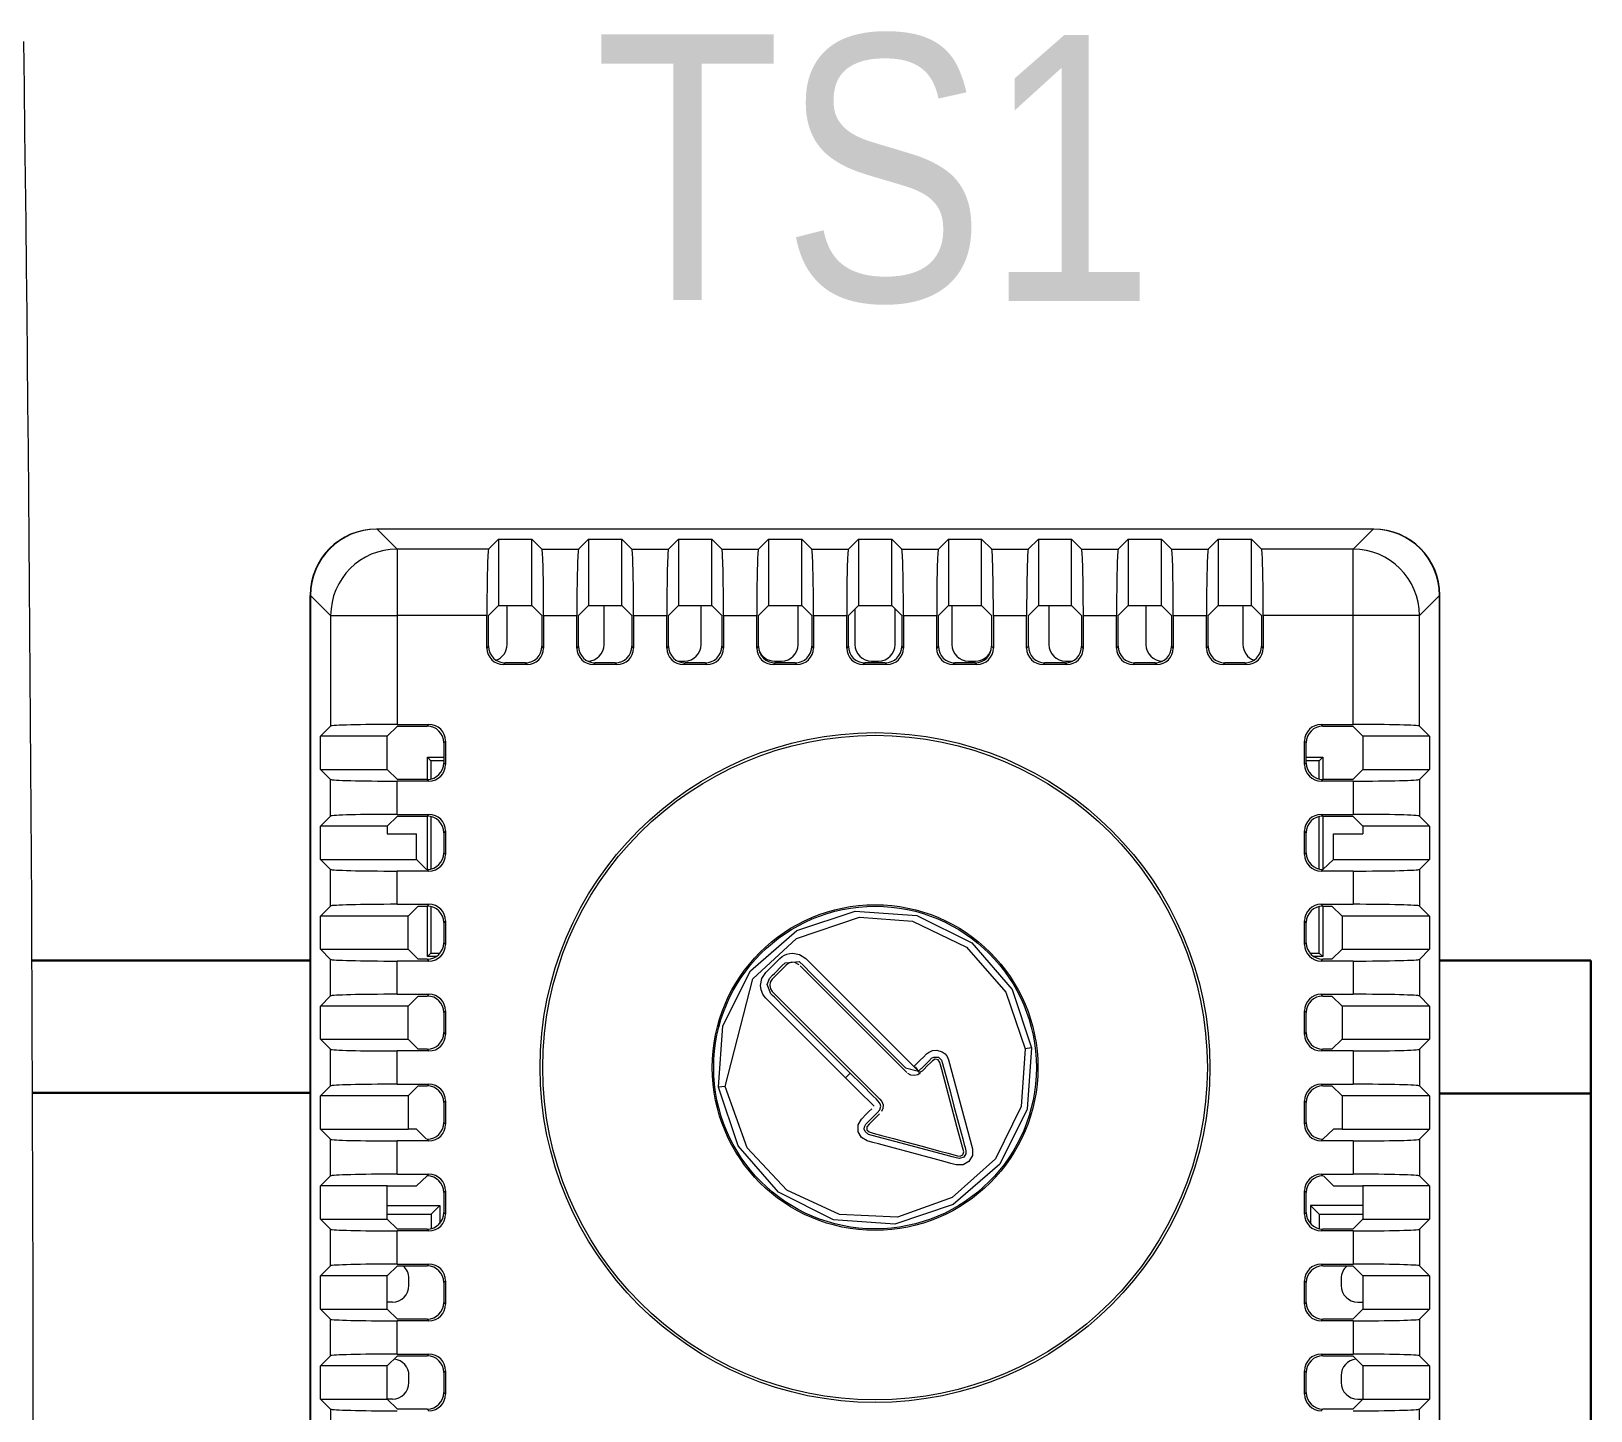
# Model space of a CAD drawing. Header units: millimetres. Extents: x -6000 to 26000, y -6000 to 26000.
# Drawn here: x 148.12 to 154.64, y -4307.7 to -4301.93 of the extents above; entities that cross this region are included whole.
import ezdxf

# ---------------------------------------------------------------- set-up
doc = ezdxf.new("R2010")
doc.units = ezdxf.units.MM
doc.header["$MEASUREMENT"] = 0
for name, color, linetype, lineweight in [('Чертеж и Рисунок_Ном._пера__1', 7, 'Continuous', 15), ('Чертеж и Рисунок_Ном._пера__21', 7, 'Continuous', 30), ('Чертеж и Рисунок_Ном._пера__7', 7, 'Continuous', 15)]:
    doc.layers.add(name, color=color, linetype=linetype, lineweight=lineweight)
doc.styles.add('СГЕНЕРИР_СТИЛЬ_1', font='')
doc.styles.get('СГЕНЕРИР_СТИЛЬ_1').set_extended_font_data('Arial Narrow')

msp = doc.modelspace()

# ---------------------------------------------------------------- linework, layer by layer
at = {"layer": 'Чертеж и Рисунок_Ном._пера__21', "color": 7, "linetype": 'Continuous', "lineweight": 30}
for p, q in [((148.1187, -4305.8187), (149.285, -4305.8187)), ((154.0107, -4305.8191), (154.644, -4305.8191)), ((154.644, -4305.8191), (154.644, -4310.6876)), ((148.121, -4306.3732), (149.285, -4306.3732)), ((154.0107, -4306.3755), (154.644, -4306.3755)), ((154.644, -4306.3755), (154.644, -4310.1312))]:
    msp.add_line(p, q, dxfattribs=at)
at = {"layer": 'Чертеж и Рисунок_Ном._пера__7', "color": 7, "linetype": 'Continuous', "lineweight": 15}
for p, q in [((149.5631, -4304.0126), (149.561, -4304.0126)), ((149.5631, -4304.0126), (149.647, -4304.0965)), ((153.7326, -4304.0126), (149.5631, -4304.0126)), ((150.0721, -4304.0545), (150.03, -4304.0965)), ((150.0721, -4304.0545), (150.0721, -4304.333)), ((150.0721, -4304.0545), (150.2112, -4304.0545)), ((150.2112, -4304.333), (150.2112, -4304.0545)), ((150.2533, -4304.0965), (150.2112, -4304.0545)), ((150.4486, -4304.0545), (150.4066, -4304.0965)), ((150.4486, -4304.0545), (150.4486, -4304.333)), ((150.4486, -4304.0545), (150.5877, -4304.0545)), ((150.5877, -4304.333), (150.5877, -4304.0545)), ((150.6298, -4304.0965), (150.5877, -4304.0545)), ((150.8252, -4304.0545), (150.7831, -4304.0965)), ((150.8252, -4304.0545), (150.8252, -4304.333)), ((150.8252, -4304.0545), (150.9643, -4304.0545)), ((150.9643, -4304.333), (150.9643, -4304.0545)), ((151.0064, -4304.0965), (150.9643, -4304.0545)), ((151.2017, -4304.0545), (151.1597, -4304.0965)), ((151.2017, -4304.0545), (151.2017, -4304.333)), ((151.2017, -4304.0545), (151.3408, -4304.0545)), ((151.3408, -4304.333), (151.3408, -4304.0545)), ((151.3829, -4304.0965), (151.3408, -4304.0545)), ((151.5783, -4304.0545), (151.5362, -4304.0965)), ((151.5783, -4304.0545), (151.5783, -4304.333)), ((151.5783, -4304.0545), (151.7174, -4304.0545)), ((151.7174, -4304.333), (151.7174, -4304.0545)), ((151.7595, -4304.0965), (151.7174, -4304.0545)), ((151.9548, -4304.0545), (151.9128, -4304.0965)), ((151.9548, -4304.0545), (151.9548, -4304.333)), ((151.9548, -4304.0545), (152.0939, -4304.0545)), ((152.0939, -4304.333), (152.0939, -4304.0545)), ((152.136, -4304.0965), (152.0939, -4304.0545)), ((152.3314, -4304.0545), (152.2893, -4304.0965)), ((152.3314, -4304.0545), (152.3314, -4304.333)), ((152.3314, -4304.0545), (152.4705, -4304.0545)), ((152.4705, -4304.333), (152.4705, -4304.0545)), ((152.5125, -4304.0965), (152.4705, -4304.0545)), ((152.7079, -4304.0545), (152.6659, -4304.0965)), ((152.7079, -4304.0545), (152.7079, -4304.333)), ((152.7079, -4304.0545), (152.847, -4304.0545)), ((152.847, -4304.333), (152.847, -4304.0545)), ((152.8891, -4304.0965), (152.847, -4304.0545)), ((153.0845, -4304.0545), (153.0424, -4304.0965)), ((153.0845, -4304.0545), (153.0845, -4304.333)), ((153.0845, -4304.0545), (153.2236, -4304.0545)), ((153.2236, -4304.333), (153.2236, -4304.0545)), ((153.2656, -4304.0965), (153.2236, -4304.0545)), ((153.6487, -4304.0965), (153.7326, -4304.0126)), ((153.7347, -4304.0126), (153.7326, -4304.0126)), ((149.647, -4304.0965), (149.647, -4304.3746)), ((150.03, -4304.0965), (149.647, -4304.0965)), ((150.2533, -4304.0965), (150.4066, -4304.0965)), ((150.6298, -4304.0965), (150.7831, -4304.0965)), ((151.0064, -4304.0965), (151.1597, -4304.0965)), ((151.3829, -4304.0965), (151.5362, -4304.0965)), ((151.7595, -4304.0965), (151.9128, -4304.0965)), ((152.136, -4304.0965), (152.2893, -4304.0965)), ((152.5125, -4304.0965), (152.6659, -4304.0965)), ((152.8891, -4304.0965), (153.0424, -4304.0965)), ((153.6487, -4304.0965), (153.2656, -4304.0965)), ((153.6487, -4304.3746), (153.6487, -4304.0965)), ((149.2831, -4312.2199), (149.2831, -4304.2904)), ((149.285, -4304.2907), (149.3689, -4304.3746)), ((149.285, -4304.2907), (149.285, -4312.2159)), ((154.0107, -4304.2907), (153.9268, -4304.3746)), ((154.0107, -4312.2159), (154.0107, -4304.2907)), ((154.0125, -4312.2199), (154.0125, -4304.2904)), ((149.3689, -4304.3746), (149.3689, -4304.8376)), ((149.3689, -4304.3746), (149.647, -4304.3746)), ((150.0229, -4304.3746), (149.647, -4304.3746)), ((149.647, -4304.3746), (149.647, -4304.8305)), ((150.0229, -4304.5107), (150.0229, -4304.3746)), ((150.0721, -4304.333), (150.0302, -4304.3749)), ((150.0302, -4304.5034), (150.0302, -4304.3749)), ((150.0721, -4304.333), (150.2112, -4304.333)), ((150.1076, -4304.4959), (150.1076, -4304.333)), ((150.2531, -4304.3749), (150.2112, -4304.333)), ((150.2531, -4304.3749), (150.2531, -4304.5034)), ((150.2604, -4304.3746), (150.2604, -4304.5107)), ((150.2604, -4304.3746), (150.3995, -4304.3746)), ((150.3995, -4304.5107), (150.3995, -4304.3746)), ((150.4486, -4304.333), (150.4068, -4304.3749)), ((150.4068, -4304.5034), (150.4068, -4304.3749)), ((150.4486, -4304.333), (150.5877, -4304.333)), ((150.5137, -4304.4959), (150.5137, -4304.333)), ((150.6296, -4304.3749), (150.5877, -4304.333)), ((150.6296, -4304.3749), (150.6296, -4304.5034)), ((150.6369, -4304.3746), (150.6369, -4304.5107)), ((150.6369, -4304.3746), (150.776, -4304.3746)), ((150.776, -4304.5107), (150.776, -4304.3746)), ((150.8252, -4304.333), (150.7833, -4304.3749)), ((150.7833, -4304.5034), (150.7833, -4304.3749)), ((150.8252, -4304.333), (150.9643, -4304.333)), ((150.9197, -4304.4959), (150.9197, -4304.333)), ((151.0062, -4304.3749), (150.9643, -4304.333)), ((151.0062, -4304.3749), (151.0062, -4304.5034)), ((151.0135, -4304.3746), (151.0135, -4304.5107)), ((151.0135, -4304.3746), (151.1526, -4304.3746)), ((151.1526, -4304.5107), (151.1526, -4304.3746)), ((151.2017, -4304.333), (151.1599, -4304.3749)), ((151.1599, -4304.5034), (151.1599, -4304.3749)), ((151.2017, -4304.333), (151.3408, -4304.333)), ((151.3258, -4304.4959), (151.3258, -4304.333)), ((151.3827, -4304.3749), (151.3408, -4304.333)), ((151.3827, -4304.3749), (151.3827, -4304.5034)), ((151.39, -4304.3746), (151.39, -4304.5107)), ((151.39, -4304.3746), (151.5291, -4304.3746)), ((151.5291, -4304.5107), (151.5291, -4304.3746)), ((151.5783, -4304.333), (151.5364, -4304.3749)), ((151.5364, -4304.5034), (151.5364, -4304.3749)), ((151.5636, -4304.3476), (151.5636, -4304.4959)), ((151.5783, -4304.333), (151.7174, -4304.333)), ((151.7593, -4304.3749), (151.7174, -4304.333)), ((151.7319, -4304.4959), (151.7319, -4304.3474)), ((151.7593, -4304.3749), (151.7593, -4304.5034)), ((151.7665, -4304.3746), (151.7665, -4304.5107)), ((151.7665, -4304.3746), (151.9057, -4304.3746)), ((151.9057, -4304.5107), (151.9057, -4304.3746)), ((151.9548, -4304.333), (151.9129, -4304.3749)), ((151.9129, -4304.5034), (151.9129, -4304.3749)), ((151.9548, -4304.333), (152.0939, -4304.333)), ((151.9697, -4304.333), (151.9697, -4304.4959)), ((152.1358, -4304.3749), (152.0939, -4304.333)), ((152.1358, -4304.3749), (152.1358, -4304.5034)), ((152.1431, -4304.3746), (152.1431, -4304.5107)), ((152.1431, -4304.3746), (152.2822, -4304.3746)), ((152.2822, -4304.5107), (152.2822, -4304.3746)), ((152.3314, -4304.333), (152.2895, -4304.3749)), ((152.2895, -4304.5034), (152.2895, -4304.3749)), ((152.3314, -4304.333), (152.4705, -4304.333)), ((152.3757, -4304.333), (152.3757, -4304.4959)), ((152.5124, -4304.3749), (152.4705, -4304.333)), ((152.5124, -4304.3749), (152.5124, -4304.5034)), ((152.5196, -4304.3746), (152.5196, -4304.5107)), ((152.5196, -4304.3746), (152.6588, -4304.3746)), ((152.6588, -4304.5107), (152.6588, -4304.3746)), ((152.7079, -4304.333), (152.666, -4304.3749)), ((152.666, -4304.5034), (152.666, -4304.3749)), ((152.7079, -4304.333), (152.847, -4304.333)), ((152.7818, -4304.333), (152.7818, -4304.4959)), ((152.8889, -4304.3749), (152.847, -4304.333)), ((152.8889, -4304.3749), (152.8889, -4304.5034)), ((152.8962, -4304.3746), (152.8962, -4304.5107)), ((152.8962, -4304.3746), (153.0353, -4304.3746)), ((153.0353, -4304.5107), (153.0353, -4304.3746)), ((153.0845, -4304.333), (153.0426, -4304.3749)), ((153.0426, -4304.5034), (153.0426, -4304.3749)), ((153.0845, -4304.333), (153.2236, -4304.333)), ((153.1879, -4304.333), (153.1879, -4304.4959)), ((153.2655, -4304.3749), (153.2236, -4304.333)), ((153.2655, -4304.3749), (153.2655, -4304.5034)), ((153.6487, -4304.3746), (153.2727, -4304.3746)), ((153.2727, -4304.3746), (153.2727, -4304.5107)), ((153.9268, -4304.3746), (153.6487, -4304.3746)), ((153.6487, -4304.8305), (153.6487, -4304.3746)), ((153.9268, -4304.8376), (153.9268, -4304.3746)), ((150.0302, -4304.5034), (150.0229, -4304.5107)), ((150.2604, -4304.5107), (150.2531, -4304.5034)), ((150.4068, -4304.5034), (150.3995, -4304.5107)), ((150.6369, -4304.5107), (150.6296, -4304.5034)), ((150.7833, -4304.5034), (150.776, -4304.5107)), ((151.0135, -4304.5107), (151.0062, -4304.5034)), ((151.1599, -4304.5034), (151.1526, -4304.5107)), ((151.39, -4304.5107), (151.3827, -4304.5034)), ((151.5364, -4304.5034), (151.5291, -4304.5107)), ((151.7665, -4304.5107), (151.7593, -4304.5034)), ((151.9129, -4304.5034), (151.9057, -4304.5107)), ((152.1431, -4304.5107), (152.1358, -4304.5034)), ((152.2895, -4304.5034), (152.2822, -4304.5107)), ((152.5196, -4304.5107), (152.5124, -4304.5034)), ((152.666, -4304.5034), (152.6588, -4304.5107)), ((152.8962, -4304.5107), (152.8889, -4304.5034)), ((153.0426, -4304.5034), (153.0353, -4304.5107)), ((153.2727, -4304.5107), (153.2655, -4304.5034)), ((150.0997, -4304.5729), (150.0925, -4304.5802)), ((150.1908, -4304.5802), (150.0925, -4304.5802)), ((150.1836, -4304.5729), (150.0997, -4304.5729)), ((150.1908, -4304.5802), (150.1836, -4304.5729)), ((150.4763, -4304.5729), (150.469, -4304.5802)), ((150.5674, -4304.5802), (150.469, -4304.5802)), ((150.5601, -4304.5729), (150.4763, -4304.5729)), ((150.5674, -4304.5802), (150.5601, -4304.5729)), ((150.8212, -4304.5653), (150.8503, -4304.5653)), ((150.8528, -4304.5729), (150.8456, -4304.5802)), ((150.9439, -4304.5802), (150.8456, -4304.5802)), ((150.9367, -4304.5729), (150.8528, -4304.5729)), ((150.9439, -4304.5802), (150.9367, -4304.5729)), ((151.2294, -4304.5729), (151.2221, -4304.5802)), ((151.3205, -4304.5802), (151.2221, -4304.5802)), ((151.227, -4304.5653), (151.2563, -4304.5653)), ((151.3132, -4304.5729), (151.2294, -4304.5729)), ((151.3205, -4304.5802), (151.3132, -4304.5729)), ((151.6059, -4304.5729), (151.5987, -4304.5802)), ((151.697, -4304.5802), (151.5987, -4304.5802)), ((151.6897, -4304.5729), (151.6059, -4304.5729)), ((151.6331, -4304.5653), (151.6624, -4304.5653)), ((151.697, -4304.5802), (151.6897, -4304.5729)), ((151.9825, -4304.5729), (151.9752, -4304.5802)), ((152.0736, -4304.5802), (151.9752, -4304.5802)), ((152.0663, -4304.5729), (151.9825, -4304.5729)), ((152.0391, -4304.5653), (152.0685, -4304.5653)), ((152.0736, -4304.5802), (152.0663, -4304.5729)), ((152.359, -4304.5729), (152.3517, -4304.5802)), ((152.4501, -4304.5802), (152.3517, -4304.5802)), ((152.4428, -4304.5729), (152.359, -4304.5729)), ((152.4501, -4304.5802), (152.4428, -4304.5729)), ((152.4452, -4304.5653), (152.4744, -4304.5653)), ((152.7356, -4304.5729), (152.7283, -4304.5802)), ((152.8267, -4304.5802), (152.7283, -4304.5802)), ((152.8194, -4304.5729), (152.7356, -4304.5729)), ((152.8267, -4304.5802), (152.8194, -4304.5729)), ((153.1121, -4304.5729), (153.1048, -4304.5802)), ((153.2032, -4304.5802), (153.1048, -4304.5802)), ((153.1959, -4304.5729), (153.1121, -4304.5729)), ((153.2032, -4304.5802), (153.1959, -4304.5729)), ((149.3689, -4304.8376), (149.3268, -4304.8796)), ((149.6482, -4304.8377), (149.6059, -4304.8796)), ((149.647, -4304.8305), (149.7804, -4304.8305)), ((149.6482, -4304.8377), (149.7731, -4304.8377)), ((149.7804, -4304.8305), (149.7731, -4304.8377)), ((153.5153, -4304.8305), (153.6487, -4304.8305)), ((153.5226, -4304.8377), (153.5153, -4304.8305)), ((153.5226, -4304.8377), (153.6475, -4304.8377)), ((153.6898, -4304.8796), (153.6475, -4304.8377)), ((153.9688, -4304.8796), (153.9268, -4304.8376)), ((149.6059, -4304.8796), (149.3268, -4304.8796)), ((149.3268, -4305.0187), (149.3268, -4304.8796)), ((149.6059, -4305.0187), (149.6059, -4304.8796)), ((149.8499, -4304.9), (149.8426, -4304.9073)), ((149.8426, -4304.9073), (149.8426, -4304.9911)), ((149.8499, -4304.9), (149.8499, -4304.9984)), ((153.4458, -4304.9984), (153.4458, -4304.9)), ((153.4531, -4304.9073), (153.4458, -4304.9)), ((153.4531, -4304.9911), (153.4531, -4304.9073)), ((153.9688, -4304.8796), (153.6898, -4304.8796)), ((153.6898, -4304.8796), (153.6898, -4305.0187)), ((153.9688, -4304.8796), (153.9688, -4305.0187)), ((149.7736, -4304.9682), (149.8426, -4304.9682)), ((149.7736, -4305.0606), (149.7736, -4304.9682)), ((149.7882, -4304.9828), (149.7736, -4304.9682)), ((149.8426, -4304.9828), (149.7882, -4304.9828)), ((149.7882, -4304.9828), (149.7882, -4305.0589)), ((153.4531, -4304.9682), (153.522, -4304.9682)), ((153.5075, -4304.9828), (153.4531, -4304.9828)), ((153.5075, -4304.9828), (153.522, -4304.9682)), ((153.5075, -4305.0589), (153.5075, -4304.9828)), ((153.522, -4304.9682), (153.522, -4305.0606)), ((149.3268, -4305.0187), (149.3689, -4305.0608)), ((149.3268, -4305.0187), (149.6059, -4305.0187)), ((149.6059, -4305.0187), (149.6482, -4305.0606)), ((149.8426, -4304.9911), (149.8499, -4304.9984)), ((153.4458, -4304.9984), (153.4531, -4304.9911)), ((153.6475, -4305.0606), (153.6898, -4305.0187)), ((153.6898, -4305.0187), (153.9688, -4305.0187)), ((153.9268, -4305.0608), (153.9688, -4305.0187)), ((149.3689, -4305.2141), (149.3689, -4305.0608)), ((149.647, -4305.207), (149.647, -4305.0679)), ((149.7804, -4305.0679), (149.647, -4305.0679)), ((149.7731, -4305.0606), (149.6482, -4305.0606)), ((149.7731, -4305.0606), (149.7804, -4305.0679)), ((153.5153, -4305.0679), (153.5226, -4305.0606)), ((153.6487, -4305.0679), (153.5153, -4305.0679)), ((153.6475, -4305.0606), (153.5226, -4305.0606)), ((153.6487, -4305.0679), (153.6487, -4305.207)), ((153.9268, -4305.0608), (153.9268, -4305.2141)), ((149.3689, -4305.2141), (149.3268, -4305.2562)), ((149.6482, -4305.2143), (149.6059, -4305.2562)), ((149.647, -4305.207), (149.7804, -4305.207)), ((149.6482, -4305.2143), (149.7731, -4305.2143)), ((149.7804, -4305.207), (149.7731, -4305.2143)), ((149.7736, -4305.4372), (149.7736, -4305.2143)), ((149.7882, -4305.2159), (149.7882, -4305.4355)), ((153.5075, -4305.4355), (153.5075, -4305.2159)), ((153.5153, -4305.207), (153.6487, -4305.207)), ((153.5226, -4305.2143), (153.5153, -4305.207)), ((153.522, -4305.2143), (153.522, -4305.4372)), ((153.5226, -4305.2143), (153.6475, -4305.2143)), ((153.6898, -4305.2562), (153.6475, -4305.2143)), ((153.9688, -4305.2562), (153.9268, -4305.2141)), ((149.6059, -4305.2562), (149.3268, -4305.2562)), ((149.3268, -4305.3953), (149.3268, -4305.2562)), ((149.6059, -4305.2562), (149.6059, -4305.2884)), ((149.6059, -4305.2884), (149.7284, -4305.2884)), ((149.7284, -4305.3953), (149.7284, -4305.2884)), ((149.8499, -4305.2765), (149.8426, -4305.2838)), ((149.8426, -4305.2838), (149.8426, -4305.3676)), ((149.8499, -4305.2765), (149.8499, -4305.3749)), ((153.4458, -4305.3749), (153.4458, -4305.2765)), ((153.4531, -4305.2838), (153.4458, -4305.2765)), ((153.4531, -4305.3676), (153.4531, -4305.2838)), ((153.5673, -4305.2884), (153.6898, -4305.2884)), ((153.5673, -4305.3953), (153.5673, -4305.2884)), ((153.9688, -4305.2562), (153.6898, -4305.2562)), ((153.6898, -4305.2562), (153.6898, -4305.2884)), ((153.9688, -4305.2562), (153.9688, -4305.3953)), ((149.8426, -4305.3676), (149.8499, -4305.3749)), ((153.4458, -4305.3749), (153.4531, -4305.3676)), ((149.3268, -4305.3953), (149.3689, -4305.4373)), ((149.3268, -4305.3953), (149.7284, -4305.3953)), ((149.3689, -4305.5906), (149.3689, -4305.4373)), ((149.7284, -4305.3953), (149.7707, -4305.4372)), ((149.7707, -4305.4372), (149.7707, -4305.4372)), ((149.7731, -4305.4372), (149.7804, -4305.4444)), ((153.5153, -4305.4444), (153.5226, -4305.4372)), ((153.5226, -4305.4372), (153.5673, -4305.3953)), ((153.5226, -4305.4372), (153.5226, -4305.4372)), ((153.5673, -4305.3953), (153.9688, -4305.3953)), ((153.9268, -4305.4373), (153.9688, -4305.3953)), ((153.9268, -4305.4373), (153.9268, -4305.5906)), ((149.647, -4305.5836), (149.647, -4305.4444)), ((149.7804, -4305.4444), (149.647, -4305.4444)), ((153.6487, -4305.4444), (153.5153, -4305.4444)), ((153.6487, -4305.4444), (153.6487, -4305.5836)), ((149.3689, -4305.5906), (149.3268, -4305.6327)), ((149.6932, -4305.6327), (149.3268, -4305.6327)), ((149.3268, -4305.7718), (149.3268, -4305.6327)), ((149.647, -4305.5836), (149.7804, -4305.5836)), ((149.7355, -4305.5908), (149.6932, -4305.6327)), ((149.6932, -4305.7718), (149.6932, -4305.6327)), ((149.7355, -4305.5908), (149.7731, -4305.5908)), ((149.7804, -4305.5836), (149.7731, -4305.5908)), ((149.7736, -4305.8023), (149.7736, -4305.5908)), ((149.7882, -4305.5925), (149.7882, -4305.7877)), ((153.5075, -4305.7877), (153.5075, -4305.5925)), ((153.5153, -4305.5836), (153.6487, -4305.5836)), ((153.5226, -4305.5908), (153.5153, -4305.5836)), ((153.522, -4305.5908), (153.522, -4305.8023)), ((153.5226, -4305.5908), (153.5601, -4305.5908)), ((153.6025, -4305.6327), (153.5601, -4305.5908)), ((153.9688, -4305.6327), (153.6025, -4305.6327)), ((153.6025, -4305.6327), (153.6025, -4305.7718)), ((153.9688, -4305.6327), (153.9268, -4305.5906)), ((153.9688, -4305.6327), (153.9688, -4305.7718)), ((149.8499, -4305.6531), (149.8426, -4305.6604)), ((149.8426, -4305.6604), (149.8426, -4305.7442)), ((149.8499, -4305.6531), (149.8499, -4305.7514)), ((153.4458, -4305.7514), (153.4458, -4305.6531)), ((153.4531, -4305.6604), (153.4458, -4305.6531)), ((153.4531, -4305.7442), (153.4531, -4305.6604)), ((149.8426, -4305.7442), (149.8499, -4305.7514)), ((153.4458, -4305.7514), (153.4531, -4305.7442)), ((149.3268, -4305.7718), (149.3689, -4305.8139)), ((149.3268, -4305.7718), (149.6932, -4305.7718)), ((149.3689, -4305.9672), (149.3689, -4305.8139)), ((149.647, -4305.9601), (149.647, -4305.821)), ((149.7804, -4305.821), (149.647, -4305.821)), ((149.6932, -4305.7718), (149.7355, -4305.8137)), ((149.7731, -4305.8137), (149.7355, -4305.8137)), ((149.7731, -4305.8137), (149.7804, -4305.821)), ((149.7882, -4305.7877), (149.7736, -4305.8023)), ((149.8113, -4305.8023), (149.7736, -4305.8023)), ((149.7882, -4305.7877), (149.8273, -4305.7877)), ((151.191, -4305.8691), (151.2498, -4305.8099)), ((151.3574, -4305.8098), (151.8097, -4306.2625)), ((153.4684, -4305.7877), (153.5075, -4305.7877)), ((153.522, -4305.8023), (153.4844, -4305.8023)), ((153.5075, -4305.7877), (153.522, -4305.8023)), ((153.5153, -4305.821), (153.5226, -4305.8137)), ((153.6487, -4305.821), (153.5153, -4305.821)), ((153.5601, -4305.8137), (153.5226, -4305.8137)), ((153.5601, -4305.8137), (153.6025, -4305.7718)), ((153.6025, -4305.7718), (153.9688, -4305.7718)), ((153.6487, -4305.821), (153.6487, -4305.9601)), ((153.9268, -4305.8139), (153.9688, -4305.7718)), ((153.9268, -4305.8139), (153.9268, -4305.9672)), ((149.647, -4305.9601), (149.7804, -4305.9601)), ((149.7804, -4305.9601), (149.7731, -4305.9674)), ((153.5153, -4305.9601), (153.6487, -4305.9601)), ((153.5226, -4305.9674), (153.5153, -4305.9601)), ((149.3689, -4305.9672), (149.3268, -4306.0093)), ((149.6932, -4306.0093), (149.3268, -4306.0093)), ((149.3268, -4306.1484), (149.3268, -4306.0093)), ((149.7355, -4305.9674), (149.6932, -4306.0093)), ((149.6932, -4306.1484), (149.6932, -4306.0093)), ((149.7355, -4305.9674), (149.7731, -4305.9674)), ((151.5246, -4306.3099), (151.191, -4305.9763)), ((153.5226, -4305.9674), (153.5601, -4305.9674)), ((153.6025, -4306.0093), (153.5601, -4305.9674)), ((153.9688, -4306.0093), (153.6025, -4306.0093)), ((153.6025, -4306.0093), (153.6025, -4306.1484)), ((153.9688, -4306.0093), (153.9268, -4305.9672)), ((153.9688, -4306.0093), (153.9688, -4306.1484)), ((149.8499, -4306.0296), (149.8426, -4306.0369)), ((149.8426, -4306.0369), (149.8426, -4306.1207)), ((149.8499, -4306.0296), (149.8499, -4306.128)), ((153.4458, -4306.128), (153.4458, -4306.0296)), ((153.4531, -4306.0369), (153.4458, -4306.0296)), ((153.4531, -4306.1207), (153.4531, -4306.0369)), ((149.3268, -4306.1484), (149.3689, -4306.1904)), ((149.3268, -4306.1484), (149.6932, -4306.1484)), ((149.6932, -4306.1484), (149.7355, -4306.1902)), ((149.8426, -4306.1207), (149.8499, -4306.128)), ((153.4458, -4306.128), (153.4531, -4306.1207)), ((153.5601, -4306.1902), (153.6025, -4306.1484)), ((153.6025, -4306.1484), (153.9688, -4306.1484)), ((153.9268, -4306.1904), (153.9688, -4306.1484)), ((149.3689, -4306.3437), (149.3689, -4306.1904)), ((149.647, -4306.3366), (149.647, -4306.1975)), ((149.7804, -4306.1975), (149.647, -4306.1975)), ((149.7731, -4306.1902), (149.7355, -4306.1902)), ((149.7731, -4306.1902), (149.7804, -4306.1975)), ((153.5153, -4306.1975), (153.5226, -4306.1902)), ((153.6487, -4306.1975), (153.5153, -4306.1975)), ((153.5601, -4306.1902), (153.5226, -4306.1902)), ((153.6487, -4306.1975), (153.6487, -4306.3366)), ((153.9268, -4306.1904), (153.9268, -4306.3437)), ((151.9552, -4306.2345), (152.055, -4306.6068)), ((149.3689, -4306.3437), (149.3268, -4306.3858)), ((149.647, -4306.3366), (149.7804, -4306.3366)), ((149.7355, -4306.3439), (149.6932, -4306.3858)), ((149.7355, -4306.3439), (149.7731, -4306.3439)), ((149.7804, -4306.3366), (149.7731, -4306.3439)), ((153.5153, -4306.3366), (153.6487, -4306.3366)), ((153.5226, -4306.3439), (153.5153, -4306.3366)), ((153.5226, -4306.3439), (153.5601, -4306.3439)), ((153.6025, -4306.3858), (153.5601, -4306.3439)), ((153.9688, -4306.3858), (153.9268, -4306.3437)), ((149.6932, -4306.3858), (149.3268, -4306.3858)), ((149.3268, -4306.5249), (149.3268, -4306.3858)), ((149.6932, -4306.3858), (149.6932, -4306.5249)), ((149.8499, -4306.4062), (149.8426, -4306.4134)), ((149.8426, -4306.4134), (149.8426, -4306.4973)), ((149.8499, -4306.4062), (149.8499, -4306.5045)), ((153.4458, -4306.5045), (153.4458, -4306.4062)), ((153.4531, -4306.4134), (153.4458, -4306.4062)), ((153.4531, -4306.4973), (153.4531, -4306.4134)), ((153.9688, -4306.3858), (153.6025, -4306.3858)), ((153.6025, -4306.3858), (153.6025, -4306.5249)), ((153.9688, -4306.3858), (153.9688, -4306.5249)), ((149.3268, -4306.5249), (149.3689, -4306.567)), ((149.3268, -4306.5249), (149.6932, -4306.5249)), ((149.7284, -4306.5249), (149.6932, -4306.5249)), ((149.7284, -4306.5249), (149.7707, -4306.5668)), ((149.8426, -4306.4973), (149.8499, -4306.5045)), ((153.4458, -4306.5045), (153.4531, -4306.4973)), ((153.5226, -4306.5668), (153.5673, -4306.5249)), ((153.6025, -4306.5249), (153.5673, -4306.5249)), ((153.6025, -4306.5249), (153.9688, -4306.5249)), ((153.9268, -4306.567), (153.9688, -4306.5249)), ((149.3689, -4306.7203), (149.3689, -4306.567)), ((149.647, -4306.7132), (149.647, -4306.5741)), ((149.7804, -4306.5741), (149.647, -4306.5741)), ((149.7707, -4306.5668), (149.7707, -4306.5668)), ((149.7731, -4306.5668), (149.7804, -4306.5741)), ((153.5153, -4306.5741), (153.5226, -4306.5668)), ((153.6487, -4306.5741), (153.5153, -4306.5741)), ((153.5226, -4306.5668), (153.5226, -4306.5668)), ((153.6487, -4306.5741), (153.6487, -4306.7132)), ((153.9268, -4306.567), (153.9268, -4306.7203)), ((149.3689, -4306.7203), (149.3268, -4306.7624)), ((149.647, -4306.7132), (149.7804, -4306.7132)), ((149.7731, -4306.7205), (149.7284, -4306.7624)), ((149.7707, -4306.7205), (149.7731, -4306.7205)), ((149.7804, -4306.7132), (149.7731, -4306.7205)), ((153.5153, -4306.7132), (153.6487, -4306.7132)), ((153.5226, -4306.7205), (153.5153, -4306.7132)), ((153.5673, -4306.7624), (153.525, -4306.7205)), ((153.525, -4306.7205), (153.525, -4306.7205)), ((153.9688, -4306.7624), (153.9268, -4306.7203)), ((149.6059, -4306.7624), (149.3268, -4306.7624)), ((149.3268, -4306.9015), (149.3268, -4306.7624)), ((149.6059, -4306.7624), (149.7284, -4306.7624)), ((149.6059, -4306.9015), (149.6059, -4306.7624)), ((149.8499, -4306.7827), (149.8426, -4306.79)), ((149.8426, -4306.79), (149.8426, -4306.8738)), ((149.8499, -4306.7827), (149.8499, -4306.8811)), ((153.4458, -4306.8811), (153.4458, -4306.7827)), ((153.4531, -4306.79), (153.4458, -4306.7827)), ((153.4531, -4306.8738), (153.4531, -4306.79)), ((153.5673, -4306.7624), (153.6898, -4306.7624)), ((153.9688, -4306.7624), (153.6898, -4306.7624)), ((153.6898, -4306.7624), (153.6898, -4306.9015)), ((153.9688, -4306.7624), (153.9688, -4306.9015)), ((149.6059, -4306.8437), (149.8254, -4306.8437)), ((149.8254, -4306.8437), (149.789, -4306.8802)), ((149.8254, -4306.8437), (149.8254, -4306.9196)), ((149.8426, -4306.8738), (149.8499, -4306.8811)), ((153.4458, -4306.8811), (153.4531, -4306.8738)), ((153.4703, -4306.8437), (153.4703, -4306.9197)), ((153.4703, -4306.8437), (153.5068, -4306.8802)), ((153.6898, -4306.8437), (153.4703, -4306.8437)), ((149.3268, -4306.9015), (149.6059, -4306.9015)), ((149.3268, -4306.9015), (149.3689, -4306.9435)), ((149.6059, -4306.8802), (149.789, -4306.8802)), ((149.6059, -4306.9015), (149.6482, -4306.9433)), ((149.789, -4306.8802), (149.789, -4306.9415)), ((153.5068, -4306.8802), (153.5068, -4306.9415)), ((153.5068, -4306.8802), (153.6898, -4306.8802)), ((153.6475, -4306.9433), (153.6898, -4306.9015)), ((153.6898, -4306.9015), (153.9688, -4306.9015)), ((153.9268, -4306.9435), (153.9688, -4306.9015)), ((149.3689, -4307.0968), (149.3689, -4306.9435)), ((149.647, -4307.0897), (149.647, -4306.9506)), ((149.7804, -4306.9506), (149.647, -4306.9506)), ((149.7731, -4306.9433), (149.6482, -4306.9433)), ((149.7731, -4306.9433), (149.7804, -4306.9506)), ((153.5153, -4306.9506), (153.5226, -4306.9433)), ((153.6487, -4306.9506), (153.5153, -4306.9506)), ((153.6475, -4306.9433), (153.5226, -4306.9433)), ((153.6487, -4306.9506), (153.6487, -4307.0897)), ((153.9268, -4306.9435), (153.9268, -4307.0968)), ((149.3689, -4307.0968), (149.3268, -4307.1389)), ((149.6482, -4307.097), (149.6059, -4307.1389)), ((149.647, -4307.0897), (149.7804, -4307.0897)), ((149.6482, -4307.097), (149.7731, -4307.097)), ((149.7804, -4307.0897), (149.7731, -4307.097)), ((153.5153, -4307.0897), (153.6487, -4307.0897)), ((153.5226, -4307.097), (153.5153, -4307.0897)), ((153.5226, -4307.097), (153.6475, -4307.097)), ((153.6898, -4307.1389), (153.6475, -4307.097)), ((153.9688, -4307.1389), (153.9268, -4307.0968)), ((149.6059, -4307.1389), (149.3268, -4307.1389)), ((149.3268, -4307.278), (149.3268, -4307.1389)), ((149.6059, -4307.278), (149.6059, -4307.1389)), ((149.6968, -4307.1795), (149.6968, -4307.1501)), ((149.8499, -4307.1593), (149.8426, -4307.1665)), ((149.8426, -4307.1665), (149.8426, -4307.2504)), ((149.8499, -4307.1593), (149.8499, -4307.2576)), ((153.4458, -4307.2576), (153.4458, -4307.1593)), ((153.4531, -4307.1665), (153.4458, -4307.1593)), ((153.4531, -4307.2504), (153.4531, -4307.1665)), ((153.5989, -4307.1501), (153.5989, -4307.1795)), ((153.9688, -4307.1389), (153.6898, -4307.1389)), ((153.6898, -4307.1389), (153.6898, -4307.278)), ((153.9688, -4307.1389), (153.9688, -4307.278)), ((149.6273, -4307.2489), (149.6059, -4307.2489)), ((149.8426, -4307.2504), (149.8499, -4307.2576)), ((153.4458, -4307.2576), (153.4531, -4307.2504)), ((153.6683, -4307.2489), (153.6898, -4307.2489)), ((149.3268, -4307.278), (149.3689, -4307.3201)), ((149.3268, -4307.278), (149.6059, -4307.278)), ((149.3689, -4307.4734), (149.3689, -4307.3201)), ((149.6059, -4307.278), (149.6482, -4307.3199)), ((149.647, -4307.4663), (149.647, -4307.3272)), ((149.7804, -4307.3272), (149.647, -4307.3272)), ((149.7731, -4307.3199), (149.6482, -4307.3199)), ((149.7731, -4307.3199), (149.7804, -4307.3272)), ((153.5153, -4307.3272), (153.5226, -4307.3199)), ((153.6487, -4307.3272), (153.5153, -4307.3272)), ((153.6475, -4307.3199), (153.5226, -4307.3199)), ((153.6475, -4307.3199), (153.6898, -4307.278)), ((153.6487, -4307.3272), (153.6487, -4307.4663)), ((153.6898, -4307.278), (153.9688, -4307.278)), ((153.9268, -4307.3201), (153.9688, -4307.278)), ((153.9268, -4307.3201), (153.9268, -4307.4734)), ((149.3689, -4307.4734), (149.3268, -4307.5154)), ((149.6059, -4307.5154), (149.3268, -4307.5154)), ((149.3268, -4307.6545), (149.3268, -4307.5154)), ((149.6482, -4307.4736), (149.6059, -4307.5154)), ((149.6059, -4307.6545), (149.6059, -4307.5154)), ((149.647, -4307.4663), (149.7804, -4307.4663)), ((149.6482, -4307.4736), (149.7731, -4307.4736)), ((149.7804, -4307.4663), (149.7731, -4307.4736)), ((153.5153, -4307.4663), (153.6487, -4307.4663)), ((153.5226, -4307.4736), (153.5153, -4307.4663)), ((153.5226, -4307.4736), (153.6475, -4307.4736)), ((153.6898, -4307.5154), (153.6475, -4307.4736)), ((153.9688, -4307.5154), (153.6898, -4307.5154)), ((153.6898, -4307.5154), (153.6898, -4307.6545)), ((153.9688, -4307.5154), (153.9268, -4307.4734)), ((153.9688, -4307.5154), (153.9688, -4307.6545)), ((149.6968, -4307.5855), (149.6968, -4307.5562)), ((149.8499, -4307.5358), (149.8426, -4307.5431)), ((149.8426, -4307.5431), (149.8426, -4307.6269)), ((149.8499, -4307.5358), (149.8499, -4307.6342)), ((153.4458, -4307.6342), (153.4458, -4307.5358)), ((153.4531, -4307.5431), (153.4458, -4307.5358)), ((153.4531, -4307.6269), (153.4531, -4307.5431)), ((153.5989, -4307.5562), (153.5989, -4307.5855)), ((149.3268, -4307.6545), (149.3689, -4307.6966)), ((149.3268, -4307.6545), (149.6059, -4307.6545)), ((149.6059, -4307.6545), (149.6482, -4307.6964)), ((149.6273, -4307.655), (149.6063, -4307.655)), ((149.8426, -4307.6269), (149.8499, -4307.6342)), ((153.4458, -4307.6342), (153.4531, -4307.6269)), ((153.6475, -4307.6964), (153.6898, -4307.6545)), ((153.6683, -4307.655), (153.6893, -4307.655)), ((153.6898, -4307.6545), (153.9688, -4307.6545)), ((153.9268, -4307.6966), (153.9688, -4307.6545)), ((149.3689, -4307.6966), (149.3689, -4308.16)), ((149.7731, -4307.6964), (149.6482, -4307.6964)), ((149.7731, -4307.6964), (149.7804, -4307.7037)), ((153.5153, -4307.7037), (153.5226, -4307.6964)), ((153.6475, -4307.6964), (153.5226, -4307.6964)), ((153.9268, -4308.16), (153.9268, -4307.6966))]:
    msp.add_line(p, q, dxfattribs=at)
at = {"layer": 'Чертеж и Рисунок_Ном._пера__7', "color": 7, "linetype": 'Continuous', "lineweight": 15, "flags": 128}
for points in [[(150.9926, -4306.3496), (151.0109, -4306.0926), (151.1261, -4305.8621), (151.3207, -4305.6932), (151.5652, -4305.6117), (151.8223, -4305.63), (152.0528, -4305.7452), (152.2216, -4305.9399), (152.3031, -4306.1844)], [(151.0202, -4306.346), (151.1357, -4305.896), (151.3194, -4305.7263), (151.5826, -4305.6377), (151.8048, -4305.6541), (152.0302, -4305.7629), (152.1957, -4305.9506), (152.2755, -4306.1879)], [(151.5442, -4306.2902), (151.2731, -4306.0191), (151.2268, -4305.9728), (151.2191, -4305.965), (151.2118, -4305.9578), (151.1967, -4305.9193), (151.2063, -4305.8937), (151.2187, -4305.8807), (151.2264, -4305.873), (151.2573, -4305.8417), (151.2714, -4305.828), (151.3297, -4305.8235), (151.3496, -4305.8415), (151.3806, -4305.8727), (151.7131, -4306.2057), (151.7675, -4306.2598), (151.7753, -4306.2675), (151.8303, -4306.2822)], [(151.2498, -4305.8099), (151.2594, -4305.8022), (151.269, -4305.7963), (151.2787, -4305.792), (151.2908, -4305.7888), (151.3036, -4305.7878), (151.3314, -4305.7932), (151.3574, -4305.8098)], [(151.33, -4305.8367), (151.3122, -4305.8269), (151.2976, -4305.8264), (151.2843, -4305.8312), (151.2748, -4305.839)], [(151.191, -4305.9763), (151.1842, -4305.9683), (151.1786, -4305.96), (151.1711, -4305.9422), (151.1685, -4305.9228), (151.174, -4305.8945), (151.191, -4305.8691)], [(151.2748, -4305.839), (151.2675, -4305.8463), (151.2385, -4305.8754), (151.2312, -4305.8827), (151.2239, -4305.8899), (151.2164, -4305.8975), (151.2093, -4305.9091), (151.2068, -4305.9233), (151.2098, -4305.9374), (151.2172, -4305.9487), (151.2246, -4305.9561), (151.2391, -4305.9706), (151.2536, -4305.9852), (151.2827, -4306.0143), (151.3118, -4306.0433), (151.3828, -4306.1144), (151.5445, -4306.276), (151.6027, -4306.3342), (151.6609, -4306.3924), (151.6681, -4306.3997)], [(151.7813, -4306.2879), (151.7714, -4306.2781), (151.7555, -4306.2621), (151.7264, -4306.2331), (151.6973, -4306.204), (151.6391, -4306.1458), (151.5809, -4306.0876), (151.4646, -4305.9713), (151.3482, -4305.8549), (151.3337, -4305.8404)], [(152.3031, -4306.1844), (152.2848, -4306.4414), (152.1695, -4306.6719), (151.9749, -4306.8407), (151.7304, -4306.9222), (151.4734, -4306.9039), (151.2429, -4306.7886), (151.0741, -4306.594), (150.9926, -4306.3495)], [(152.2755, -4306.1879), (152.259, -4306.4304), (152.1523, -4306.6488), (151.971, -4306.8108), (151.7421, -4306.8925), (151.4992, -4306.8819), (151.2783, -4306.7804), (151.112, -4306.6032), (151.0202, -4306.3462)], [(151.8846, -4306.228), (151.8934, -4306.223), (151.9133, -4306.2239), (151.9264, -4306.2366), (151.9306, -4306.2501), (151.948, -4306.315), (151.9631, -4306.3715), (151.9782, -4306.4278), (151.9933, -4306.4841), (152.0084, -4306.5406), (152.0149, -4306.5647), (152.0214, -4306.5891), (152.0249, -4306.6021), (152.0284, -4306.6152), (152.0281, -4306.628), (152.0192, -4306.6419), (152.0007, -4306.6481), (151.9871, -4306.6451), (151.9701, -4306.6406), (151.9448, -4306.6338), (151.9195, -4306.627), (151.7783, -4306.5892), (151.6357, -4306.551), (151.6204, -4306.5468), (151.606, -4306.5346), (151.6027, -4306.5249), (151.6033, -4306.5145), (151.6093, -4306.5033), (151.6176, -4306.4949), (151.6327, -4306.4798), (151.6477, -4306.4648), (151.6564, -4306.4561), (151.6678, -4306.4433), (151.6714, -4306.4291), (151.6696, -4306.4192), (151.6614, -4306.4074), (151.6523, -4306.3983), (151.6401, -4306.386), (151.5923, -4306.3383), (151.5442, -4306.2902)], [(151.8106, -4306.2625), (151.8367, -4306.2363), (151.8499, -4306.2232), (151.8633, -4306.2098)], [(151.8633, -4306.2098), (151.8713, -4306.2033), (151.8883, -4306.1951), (151.9066, -4306.1936), (151.9293, -4306.2005), (151.9407, -4306.2092), (151.9493, -4306.2203), (151.9552, -4306.2345)], [(152.3031, -4306.1844), (152.2755, -4306.1879)], [(151.667, -4306.4599), (151.6525, -4306.4745), (151.6417, -4306.4852), (151.6234, -4306.5036), (151.6137, -4306.5156), (151.614, -4306.5278), (151.6226, -4306.5366), (151.6405, -4306.5417), (151.6803, -4306.5523), (151.7248, -4306.5643), (151.7597, -4306.5736), (151.8392, -4306.5949), (151.9187, -4306.6162), (151.9532, -4306.6255), (151.978, -4306.6321), (151.9929, -4306.6361), (152.0041, -4306.6378), (152.0148, -4306.632), (152.0188, -4306.6203), (152.0137, -4306.5996), (151.9906, -4306.5134), (151.9693, -4306.4339), (151.9267, -4306.275), (151.9214, -4306.2551), (151.9187, -4306.2452), (151.9117, -4306.2347), (151.8999, -4306.2319), (151.8884, -4306.2385), (151.8812, -4306.2458), (151.8666, -4306.2603), (151.8521, -4306.2749), (151.8448, -4306.2822)], [(151.8106, -4306.2625), (151.8303, -4306.2822)], [(151.8448, -4306.2822), (151.8339, -4306.2876), (151.8172, -4306.2634)], [(151.8303, -4306.2822), (151.8513, -4306.2612), (151.8725, -4306.24), (151.8846, -4306.228)], [(151.0202, -4306.346), (150.9926, -4306.3495)], [(151.5442, -4306.2902), (151.5246, -4306.3099)], [(151.6436, -4306.4284), (151.6296, -4306.4147), (151.5899, -4306.3752), (151.5246, -4306.3099)], [(151.8375, -4306.2894), (151.8263, -4306.2972), (151.812, -4306.3007), (151.7973, -4306.2986), (151.7851, -4306.2916)], [(151.6681, -4306.3997), (151.6761, -4306.4093), (151.6811, -4306.4229), (151.6807, -4306.4378), (151.675, -4306.451)], [(151.6154, -4306.5742), (151.5907, -4306.56), (151.5764, -4306.5354), (151.5764, -4306.5071), (151.5907, -4306.4824)], [(151.5907, -4306.4824), (151.6126, -4306.4608), (151.6218, -4306.4515), (151.6336, -4306.4396)], [(151.9877, -4306.6741), (151.9644, -4306.6679), (151.9412, -4306.6616), (151.8946, -4306.6491), (151.8016, -4306.6241), (151.7085, -4306.5992), (151.6619, -4306.5867), (151.6387, -4306.5804), (151.6154, -4306.5742)], [(152.055, -4306.6068), (152.0554, -4306.6354), (152.041, -4306.66), (152.0163, -4306.6742), (151.9877, -4306.6741)]]:
    msp.add_lwpolyline(points, dxfattribs=at)
at = {"layer": 'Чертеж и Рисунок_Ном._пера__7', "color": 7, "linetype": 'Continuous', "lineweight": 15}
for centre, radius in [((151.6478, -4306.267), 1.402), ((151.6478, -4306.267), 1.391), ((151.6478, -4306.267), 0.6816), ((151.6478, -4306.2669), 0.6754)]:
    msp.add_circle(centre, radius, dxfattribs=at)
for centre, radius, start, end in [((-320.3168, -4308.0385), 468.4407, 359.257985, 0.742021), ((149.6472, -4304.3749), 0.2783, 90.04608, 179.95392), ((153.6484, -4304.3749), 0.2783, 0.04623, 89.95388)]:
    msp.add_arc(centre, radius, start, end, dxfattribs=at)
for centre, major_axis, ratio, start_param, end_param in [((149.5617, -4304.2912), (0.1973, -0.1973), 0.997265, 2.360303, 3.922882), ((149.5633, -4304.2909), (-0.1969, 0.1969), 0.999315, 5.498815, 7.067556), ((153.7324, -4304.2909), (0.1969, 0.1969), 0.999315, 5.498815, 7.067556), ((153.734, -4304.2912), (0.1973, 0.1973), 0.997265, 5.501896, 7.064475), ((150.0302, -4304.3746), (0, 0.2782), 0.026186, 0.02618, 1.570796), ((150.2531, -4304.3746), (0, 0.2782), 0.026186, 4.712389, 6.257005), ((150.4068, -4304.3746), (0, 0.2782), 0.026186, 0.02618, 1.570796), ((150.6296, -4304.3746), (0, 0.2782), 0.026186, 4.712389, 6.257005), ((150.7833, -4304.3746), (0, 0.2782), 0.026186, 0.02618, 1.570796), ((151.0062, -4304.3746), (0, 0.2782), 0.026186, 4.712389, 6.257005), ((151.1599, -4304.3746), (0, 0.2782), 0.026186, 0.02618, 1.570796), ((151.3827, -4304.3746), (0, 0.2782), 0.026186, 4.712389, 6.257005), ((151.5364, -4304.3746), (0, 0.2782), 0.026186, 0.02618, 1.570796), ((151.7593, -4304.3746), (0, 0.2782), 0.026186, 4.712389, 6.257005), ((151.913, -4304.3746), (0, 0.2782), 0.026186, 0.02618, 1.570796), ((152.1358, -4304.3746), (0, 0.2782), 0.026186, 4.712389, 6.257005), ((152.2895, -4304.3746), (0, 0.2782), 0.026186, 0.02618, 1.570796), ((152.5124, -4304.3746), (0, 0.2782), 0.026186, 4.712389, 6.257005), ((152.666, -4304.3746), (0, 0.2782), 0.026186, 0.02618, 1.570796), ((152.8889, -4304.3746), (0, 0.2782), 0.026186, 4.712389, 6.257005), ((153.0426, -4304.3746), (0, 0.2782), 0.026186, 0.02618, 1.570796), ((153.2654, -4304.3746), (0, 0.2782), 0.026186, 4.712389, 6.257005), ((150.0925, -4304.5106), (-0.0492, -0.0492), 0.999315, 5.498815, 7.067556), ((150.0998, -4304.5034), (-0.0492, -0.0492), 0.999315, 5.498815, 7.067556), ((150.0379, -4304.4957), (0.0493, -0.0493), 0.997265, 5.84084, 7.064475), ((150.1835, -4304.5034), (-0.0492, 0.0492), 0.999315, 2.357222, 3.925963), ((150.1908, -4304.5106), (-0.0492, 0.0492), 0.999315, 2.357222, 3.925963), ((150.4691, -4304.5106), (-0.0492, -0.0492), 0.999315, 5.498815, 7.067556), ((150.4763, -4304.5034), (-0.0492, -0.0492), 0.999315, 5.498815, 7.067556), ((150.444, -4304.4957), (-0.0493, 0.0493), 0.997265, 2.360303, 3.922882), ((150.5601, -4304.5034), (-0.0492, 0.0492), 0.999315, 2.357222, 3.925963), ((150.5673, -4304.5106), (-0.0492, 0.0492), 0.999315, 2.357222, 3.925963), ((150.8456, -4304.5106), (-0.0492, -0.0492), 0.999315, 5.498815, 7.067556), ((150.8529, -4304.5034), (-0.0492, -0.0492), 0.999315, 5.498815, 7.067556), ((150.8501, -4304.4957), (0.0493, -0.0493), 0.997265, 5.501896, 7.064475), ((150.9366, -4304.5034), (-0.0492, 0.0492), 0.999315, 2.357222, 3.925963), ((150.9439, -4304.5106), (-0.0492, 0.0492), 0.999315, 2.357222, 3.925963), ((151.2222, -4304.5106), (-0.0492, -0.0492), 0.999315, 5.498815, 7.067556), ((151.2294, -4304.5034), (-0.0492, -0.0492), 0.999315, 5.498815, 7.067556), ((151.2272, -4304.4957), (0.0493, 0.0493), 0.997265, 2.714286, 3.922882), ((151.2562, -4304.4957), (0.0493, -0.0493), 0.997265, 5.501896, 7.064475), ((151.3132, -4304.5034), (-0.0492, 0.0492), 0.999315, 2.357222, 3.925963), ((151.3204, -4304.5106), (-0.0492, 0.0492), 0.999315, 2.357222, 3.925963), ((151.5987, -4304.5106), (-0.0492, -0.0492), 0.999315, 5.498815, 7.067556), ((151.606, -4304.5034), (-0.0492, -0.0492), 0.999315, 5.498815, 7.067556), ((151.6333, -4304.4957), (-0.0493, -0.0493), 0.997265, 5.501896, 7.064475), ((151.6622, -4304.4957), (-0.0493, 0.0493), 0.997265, 2.360303, 3.922882), ((151.6897, -4304.5034), (0.0492, -0.0492), 0.999315, 5.498815, 7.067556), ((151.697, -4304.5106), (0.0492, -0.0492), 0.999315, 5.498815, 7.067556), ((151.9752, -4304.5106), (0.0492, 0.0492), 0.999315, 2.357222, 3.925963), ((151.9825, -4304.5034), (0.0492, 0.0492), 0.999315, 2.357222, 3.925963), ((152.0393, -4304.4957), (-0.0493, -0.0493), 0.997265, 5.501896, 7.064475), ((152.0662, -4304.5034), (0.0492, -0.0492), 0.999315, 5.498815, 7.067556), ((152.0683, -4304.4957), (-0.0493, 0.0493), 0.997265, 2.360303, 3.593203), ((152.0735, -4304.5106), (0.0492, -0.0492), 0.999315, 5.498815, 7.067556), ((152.3518, -4304.5106), (0.0492, 0.0492), 0.999315, 2.357222, 3.925963), ((152.3591, -4304.5034), (0.0492, 0.0492), 0.999315, 2.357222, 3.925963), ((152.4454, -4304.4957), (-0.0493, -0.0493), 0.997265, 5.501896, 7.064475), ((152.4428, -4304.5034), (0.0492, -0.0492), 0.999315, 5.498815, 7.067556), ((152.4501, -4304.5106), (0.0492, -0.0492), 0.999315, 5.498815, 7.067556), ((152.7283, -4304.5106), (0.0492, 0.0492), 0.999315, 2.357222, 3.925963), ((152.7356, -4304.5034), (0.0492, 0.0492), 0.999315, 2.357222, 3.925963), ((152.8515, -4304.4957), (0.0493, 0.0493), 0.997265, 2.360303, 3.922882), ((152.8193, -4304.5034), (0.0492, -0.0492), 0.999315, 5.498815, 7.067556), ((152.8266, -4304.5106), (0.0492, -0.0492), 0.999315, 5.498815, 7.067556), ((153.1049, -4304.5106), (0.0492, 0.0492), 0.999315, 2.357222, 3.925963), ((153.1122, -4304.5034), (0.0492, 0.0492), 0.999315, 2.357222, 3.925963), ((153.2575, -4304.4957), (0.0493, 0.0493), 0.997265, 2.360303, 3.585885), ((153.1959, -4304.5034), (0.0492, -0.0492), 0.999315, 5.498815, 7.067556), ((153.2032, -4304.5106), (0.0492, -0.0492), 0.999315, 5.498815, 7.067556), ((149.647, -4304.8377), (0.2782, 0), 0.026186, 1.570796, 3.115413), ((149.773, -4304.9073), (-0.0492, -0.0492), 0.999315, 2.357222, 3.925963), ((149.7803, -4304.9), (-0.0492, -0.0492), 0.999315, 2.357222, 3.925963), ((153.5154, -4304.9), (0.0492, -0.0492), 0.999315, 2.357222, 3.925963), ((153.5226, -4304.9073), (0.0492, -0.0492), 0.999315, 2.357222, 3.925963), ((153.6487, -4304.8377), (0.2782, 0), 0.026186, 0.02618, 1.570796), ((149.773, -4304.991), (0.0492, -0.0492), 0.999315, 5.498815, 7.067556), ((149.7803, -4304.9983), (0.0492, -0.0492), 0.999315, 5.498815, 7.067556), ((153.5154, -4304.9983), (-0.0492, -0.0492), 0.999315, 5.498815, 7.067556), ((153.5226, -4304.991), (-0.0492, -0.0492), 0.999315, 5.498815, 7.067556), ((149.647, -4305.0606), (0.2782, 0), 0.026186, 3.167773, 4.712389), ((153.6487, -4305.0606), (0.2782, 0), 0.026186, 4.712389, 6.257005), ((149.647, -4305.2143), (0.2782, 0), 0.026186, 1.570796, 3.115413), ((149.773, -4305.2839), (-0.0492, -0.0492), 0.999315, 2.357222, 3.925963), ((149.7803, -4305.2766), (-0.0492, -0.0492), 0.999315, 2.357222, 3.925963), ((153.5154, -4305.2766), (0.0492, -0.0492), 0.999315, 2.357222, 3.925963), ((153.5226, -4305.2839), (0.0492, -0.0492), 0.999315, 2.357222, 3.925963), ((153.6487, -4305.2143), (0.2782, 0), 0.026186, 0.02618, 1.570796), ((149.773, -4305.3676), (0.0492, -0.0492), 0.999315, 5.498815, 7.067556), ((153.5226, -4305.3676), (-0.0492, -0.0492), 0.999315, 5.498815, 7.067556), ((149.647, -4305.4371), (0.2782, 0), 0.026186, 3.167773, 4.712389), ((149.7803, -4305.3749), (0.0492, -0.0492), 0.999315, 5.498815, 7.067556), ((153.5154, -4305.3749), (-0.0492, -0.0492), 0.999315, 5.498815, 7.067556), ((153.6487, -4305.4371), (0.2782, 0), 0.026186, 4.712389, 6.257005), ((149.647, -4305.5908), (0.2782, 0), 0.026186, 1.570796, 3.115413), ((149.773, -4305.6604), (-0.0492, -0.0492), 0.999315, 2.357222, 3.925963), ((149.7803, -4305.6531), (-0.0492, -0.0492), 0.999315, 2.357222, 3.925963), ((153.5154, -4305.6531), (0.0492, -0.0492), 0.999315, 2.357222, 3.925963), ((153.5226, -4305.6604), (0.0492, -0.0492), 0.999315, 2.357222, 3.925963), ((153.6487, -4305.5908), (0.2782, 0), 0.026186, 0.02618, 1.570796), ((149.773, -4305.7441), (0.0492, -0.0492), 0.999315, 5.498815, 7.067556), ((149.7803, -4305.7514), (0.0492, -0.0492), 0.999315, 5.498815, 7.067556), ((153.5154, -4305.7514), (-0.0492, -0.0492), 0.999315, 5.498815, 7.067556), ((153.5226, -4305.7441), (-0.0492, -0.0492), 0.999315, 5.498815, 7.067556), ((149.647, -4305.8137), (0.2782, 0), 0.026186, 3.167773, 4.712389), ((153.6487, -4305.8137), (0.2782, 0), 0.026186, 4.712389, 6.257005), ((149.647, -4305.9674), (0.2782, 0), 0.026186, 1.570796, 3.115413), ((149.7803, -4306.0297), (-0.0492, -0.0492), 0.999315, 2.357222, 3.925963), ((153.5154, -4306.0297), (0.0492, -0.0492), 0.999315, 2.357222, 3.925963), ((153.6487, -4305.9674), (0.2782, 0), 0.026186, 0.02618, 1.570796), ((149.773, -4306.0369), (-0.0492, -0.0492), 0.999315, 2.357222, 3.925963), ((153.5226, -4306.0369), (0.0492, -0.0492), 0.999315, 2.357222, 3.925963), ((149.773, -4306.1207), (0.0492, -0.0492), 0.999315, 5.498815, 7.067556), ((149.7803, -4306.1279), (0.0492, -0.0492), 0.999315, 5.498815, 7.067556), ((153.5154, -4306.1279), (-0.0492, -0.0492), 0.999315, 5.498815, 7.067556), ((153.5226, -4306.1207), (-0.0492, -0.0492), 0.999315, 5.498815, 7.067556), ((149.647, -4306.1902), (0.2782, 0), 0.026186, 3.167773, 4.712389), ((153.6487, -4306.1902), (0.2782, 0), 0.026186, 4.712389, 6.257005), ((149.647, -4306.3439), (0.2782, 0), 0.026186, 1.570796, 3.115413), ((149.773, -4306.4135), (-0.0492, -0.0492), 0.999315, 2.357222, 3.925963), ((149.7803, -4306.4062), (-0.0492, -0.0492), 0.999315, 2.357222, 3.925963), ((153.5154, -4306.4062), (0.0492, -0.0492), 0.999315, 2.357222, 3.925963), ((153.5226, -4306.4135), (0.0492, -0.0492), 0.999315, 2.357222, 3.925963), ((153.6487, -4306.3439), (0.2782, 0), 0.026186, 0.02618, 1.570796), ((149.773, -4306.4972), (0.0492, -0.0492), 0.999315, 5.498815, 7.067556), ((149.7803, -4306.5045), (0.0492, -0.0492), 0.999315, 5.498815, 7.067556), ((153.5154, -4306.5045), (-0.0492, -0.0492), 0.999315, 5.498815, 7.067556), ((153.5226, -4306.4972), (-0.0492, -0.0492), 0.999315, 5.498815, 7.067556), ((149.647, -4306.5668), (0.2782, 0), 0.026186, 3.167773, 4.712389), ((153.6487, -4306.5668), (0.2782, 0), 0.026186, 4.712389, 6.257005), ((149.647, -4306.7205), (0.2782, 0), 0.026186, 1.570796, 3.115413), ((149.773, -4306.79), (-0.0492, -0.0492), 0.999315, 2.357222, 3.925963), ((149.7803, -4306.7828), (-0.0492, -0.0492), 0.999315, 2.357222, 3.925963), ((153.5154, -4306.7828), (0.0492, -0.0492), 0.999315, 2.357222, 3.925963), ((153.5226, -4306.79), (0.0492, -0.0492), 0.999315, 2.357222, 3.925963), ((153.6487, -4306.7205), (0.2782, 0), 0.026186, 0.02618, 1.570796), ((149.773, -4306.8738), (0.0492, -0.0492), 0.999315, 5.498815, 7.067556), ((153.5226, -4306.8738), (-0.0492, -0.0492), 0.999315, 5.498815, 7.067556), ((149.7803, -4306.881), (0.0492, -0.0492), 0.999315, 5.498815, 7.067556), ((153.5154, -4306.881), (-0.0492, -0.0492), 0.999315, 5.498815, 7.067556), ((149.647, -4306.9433), (0.2782, 0), 0.026186, 3.167773, 4.712389), ((153.6487, -4306.9433), (0.2782, 0), 0.026186, 4.712389, 6.257005), ((149.647, -4307.097), (0.2782, 0), 0.026186, 1.570796, 3.115413), ((149.6271, -4307.1503), (-0.0493, -0.0493), 0.997265, 2.360303, 3.22567), ((149.773, -4307.1666), (-0.0492, -0.0492), 0.999315, 2.357222, 3.925963), ((149.7803, -4307.1593), (-0.0492, -0.0492), 0.999315, 2.357222, 3.925963), ((153.5154, -4307.1593), (0.0492, -0.0492), 0.999315, 2.357222, 3.925963), ((153.5226, -4307.1666), (0.0492, -0.0492), 0.999315, 2.357222, 3.925963), ((153.6685, -4307.1503), (0.0493, -0.0493), 0.997265, 3.057516, 3.922882), ((153.6487, -4307.097), (0.2782, 0), 0.026186, 0.02618, 1.570796), ((149.6271, -4307.1793), (0.0493, -0.0493), 0.997265, 5.501896, 7.064475), ((153.6685, -4307.1793), (-0.0493, -0.0493), 0.997265, 5.501896, 7.064475), ((149.773, -4307.2503), (0.0492, -0.0492), 0.999315, 5.498815, 7.067556), ((149.7803, -4307.2576), (0.0492, -0.0492), 0.999315, 5.498815, 7.067556), ((153.5154, -4307.2576), (-0.0492, -0.0492), 0.999315, 5.498815, 7.067556), ((153.5226, -4307.2503), (-0.0492, -0.0492), 0.999315, 5.498815, 7.067556), ((149.647, -4307.3199), (0.2782, 0), 0.026186, 3.167773, 4.712389), ((153.6487, -4307.3199), (0.2782, 0), 0.026186, 4.712389, 6.257005), ((149.647, -4307.4736), (0.2782, 0), 0.026186, 1.570796, 3.115413), ((149.6271, -4307.5564), (-0.0493, -0.0493), 0.997265, 2.360303, 3.81945), ((149.773, -4307.5431), (-0.0492, -0.0492), 0.999315, 2.357222, 3.925963), ((149.7803, -4307.5359), (-0.0492, -0.0492), 0.999315, 2.357222, 3.925963), ((153.5154, -4307.5359), (0.0492, -0.0492), 0.999315, 2.357222, 3.925963), ((153.5226, -4307.5431), (0.0492, -0.0492), 0.999315, 2.357222, 3.925963), ((153.6685, -4307.5564), (0.0493, -0.0493), 0.997265, 2.463736, 3.922882), ((153.6487, -4307.4736), (0.2782, 0), 0.026186, 0.02618, 1.570796), ((149.6271, -4307.5853), (0.0493, -0.0493), 0.997265, 5.501896, 7.064475), ((153.6685, -4307.5853), (-0.0493, -0.0493), 0.997265, 5.501896, 7.064475), ((149.773, -4307.6269), (0.0492, -0.0492), 0.999315, 5.498815, 7.067556), ((149.7803, -4307.6341), (0.0492, -0.0492), 0.999315, 5.498815, 7.067556), ((153.5154, -4307.6341), (-0.0492, -0.0492), 0.999315, 5.498815, 7.067556), ((153.5226, -4307.6269), (-0.0492, -0.0492), 0.999315, 5.498815, 7.067556), ((149.647, -4307.6964), (0.2782, 0), 0.026186, 3.167773, 4.712389), ((153.6487, -4307.6964), (0.2782, 0), 0.026186, 4.712389, 6.257005)]:
    msp.add_ellipse(centre, major_axis=major_axis, ratio=ratio, start_param=start_param, end_param=end_param, dxfattribs=at)

# ---------------------------------------------------------------- texts
at = {"layer": 'Чертеж и Рисунок_Ном._пера__1', "color": 7, "linetype": 'Continuous', "lineweight": 15, "char_height": 1.1128, "attachment_point": 7, "style": 'СГЕНЕРИР_СТИЛЬ_1'}
for s, insert in [('\\A1;{\\pql;\\fArial Narrow|b0|i0|c204|p34;T}', (150.4737, -4303.0542)), ('\\A1;{\\pql;\\fArial Narrow|b0|i0|c204|p34;S1}', (151.2592, -4303.0739))]:
    msp.add_mtext(s, dxfattribs=dict(at, insert=insert))

doc.saveas('drawing.dxf')
